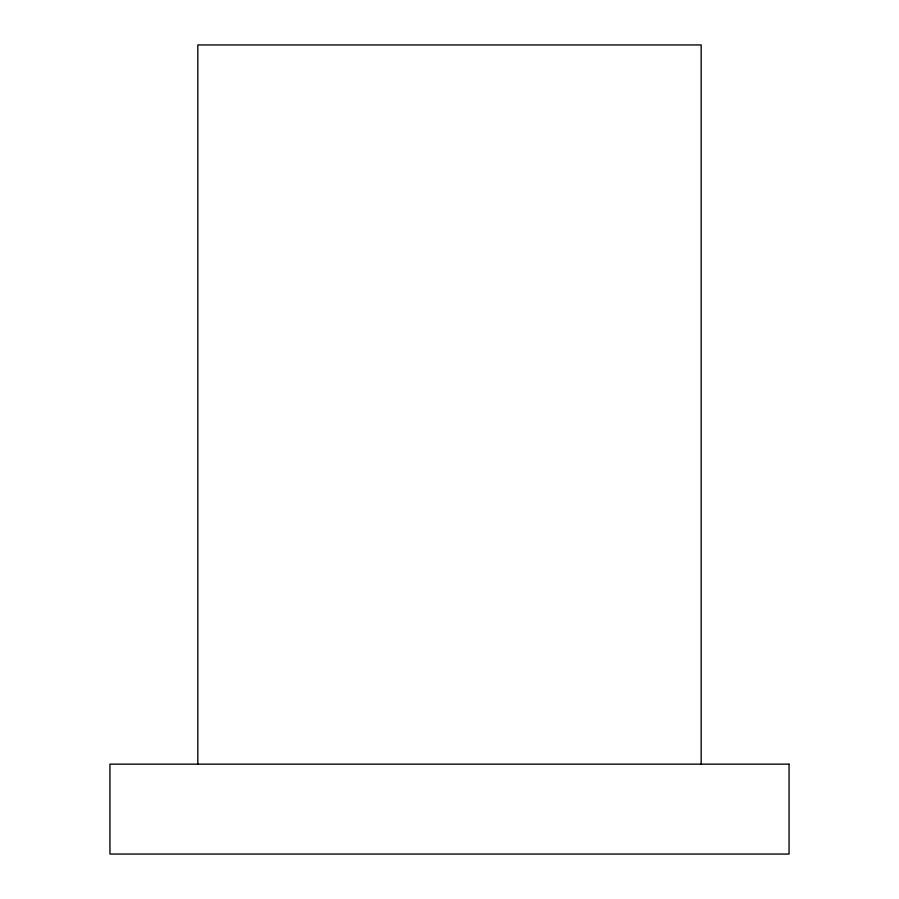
<?xml version="1.0" encoding="UTF-8"?>
<svg xmlns="http://www.w3.org/2000/svg" width="899" height="899" viewBox="0 0 899 899"><rect width="100%" height="100%" fill="white"/><g stroke="black" fill="none" stroke-linecap="round" stroke-linejoin="round"><path stroke-width="1.35" d="M701.175 764.15L701.175 44.95L197.825 44.95L197.825 764.15M789.052 764.15L109.948 764.15L109.948 854.05L789.052 854.05L789.052 764.15"/></g></svg>
